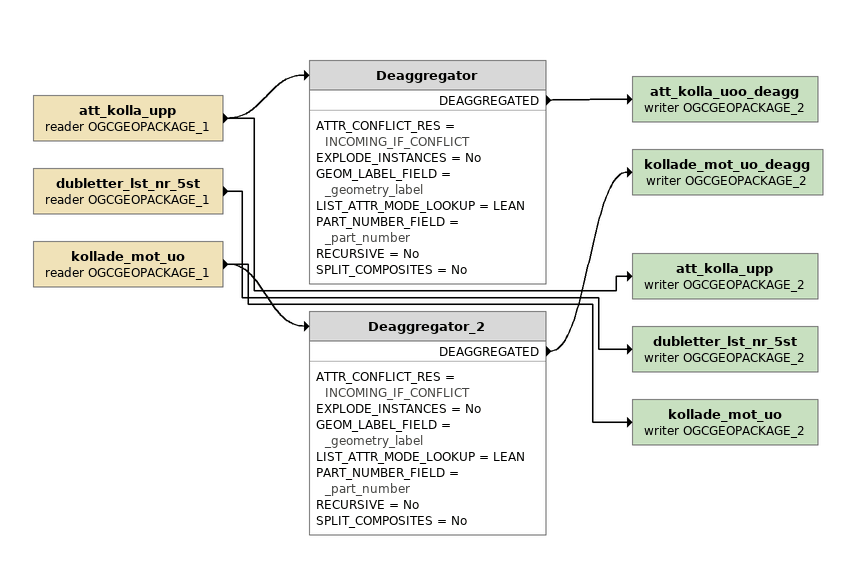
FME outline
dubletter_lst_nr_5st (reader OGCGEOPACKAGE_1)
    -> dubletter_lst_nr_5st (writer OGCGEOPACKAGE_2)
dubletter_lst_nr_5st (writer OGCGEOPACKAGE_2)
att_kolla_upp (reader OGCGEOPACKAGE_1)
    -> Deaggregator
    -> att_kolla_upp (writer OGCGEOPACKAGE_2)
Deaggregator
    ATTR_CONFLICT_RES = INCOMING_IF_CONFLICT
    EXPLODE_INSTANCES = No
    GEOM_LABEL_FIELD = _geometry_label
    LIST_ATTR_MODE_LOOKUP = LEAN
    PART_NUMBER_FIELD = _part_number
    RECURSIVE = No
    SPLIT_COMPOSITES = No
    DEAGGREGATED -> att_kolla_uoo_deagg (writer OGCGEOPACKAGE_2)
att_kolla_uoo_deagg (writer OGCGEOPACKAGE_2)
att_kolla_upp (writer OGCGEOPACKAGE_2)
kollade_mot_uo (reader OGCGEOPACKAGE_1)
    -> Deaggregator_2
    -> kollade_mot_uo (writer OGCGEOPACKAGE_2)
Deaggregator_2
    ATTR_CONFLICT_RES = INCOMING_IF_CONFLICT
    EXPLODE_INSTANCES = No
    GEOM_LABEL_FIELD = _geometry_label
    LIST_ATTR_MODE_LOOKUP = LEAN
    PART_NUMBER_FIELD = _part_number
    RECURSIVE = No
    SPLIT_COMPOSITES = No
    DEAGGREGATED -> kollade_mot_uo_deagg (writer OGCGEOPACKAGE_2)
kollade_mot_uo_deagg (writer OGCGEOPACKAGE_2)
kollade_mot_uo (writer OGCGEOPACKAGE_2)
